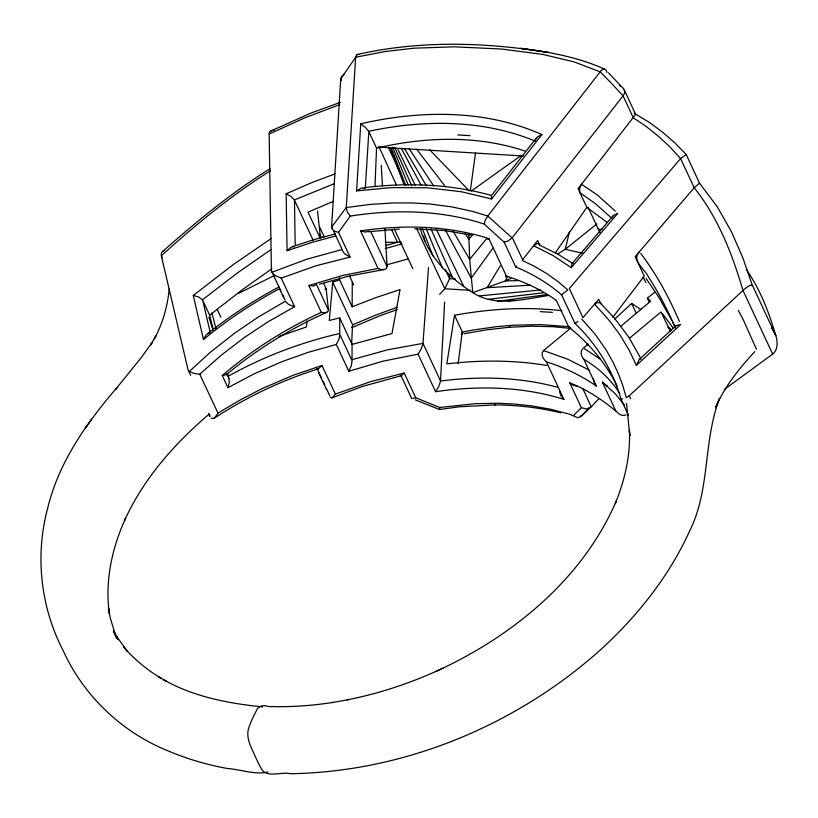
<?xml version="1.0" encoding="UTF-8"?>
<svg xmlns="http://www.w3.org/2000/svg" width="818" height="818" viewBox="0 0 818 818"><rect width="100%" height="100%" fill="white"/><g stroke="black" fill="none" stroke-linecap="round" stroke-linejoin="round"><path stroke-width="1.23" d="M468.775 234.204L469.665 259.378L472.763 292.629C495.82 307.496 523.632 299.112 548.592 295.492M339.552 277.691L339.562 279.746L332.732 282.169L329.296 320.462L339.705 317.905L352.077 344.419L352.037 359.685L387.538 349.807L423.008 343.386L440.524 381.014L438.929 386.055L435.585 391.689L418.07 354.163L421.27 348.795L422.967 343.795L428.489 267.527M352.077 344.419L391.996 333.55L400.033 289.603L375.677 297.68L352.18 306.791L352.251 282.374M449.624 274.429L449.583 278.652L444.839 288.785L439.665 294.378M559.584 391.413L560.719 395.483L563.899 399.348L546.383 361.822C543.377 359.358 540.156 354.071 543.459 350.656M410.524 396.28L411.812 398.56L415.749 397.783L439.644 407.476L475.503 403.673L497.375 403.264L514.43 404.041L531.005 405.779L550.943 409.297L569.88 414.297L577.569 417.742L580.8 416.659L588.735 408.335M593.459 378.662L593.459 379.235M619.635 85.87C623.94 86.953 626.424 92.444 623.05 95.829L512.313 237.639L522.641 259.776L537.661 240.523L539.87 245.267L538.827 243.948L537.17 243.498L533.602 245.717L552.999 255.523L571.291 267.67L571.935 263.887L573.254 263.263M628.602 415.605L621.015 399.348C612.958 370.452 596.639 344.092 574.952 323.437L561.598 294.817C547.999 283.028 532.303 273.815 515.698 266.944L504.144 242.189L484.205 224.06L485.197 220.318L487.712 216.054L600.187 71.841C601.69 68.538 606.639 68.119 606.946 72.444M375.012 185.604L376.556 148.16L368.826 131.586L365.329 187.936M351.607 344.48L352.548 324.623L332.732 282.169M444.603 302.077L440.524 381.014C479.45 376.086 519.553 376.883 557.559 387.303M356.576 190.911L360.758 123.774C420.319 110.113 485.186 109.346 541.874 134.581L491.587 198.968L461.751 191.821L427.436 187.792L391.321 187.619L356.576 190.911L361.341 188.058L364.838 188.559M439.471 409.235L439.644 407.476M306.985 320.912L306.402 326.965L278.999 336.484M169.214 289.112C167.537 306.423 162.721 323.458 154.387 338.764L155.788 335.993L150.502 345.196L152.128 342.548L141.596 357.129L115.491 389.511L117.035 387.527C86.503 422.978 58.518 462.548 47.536 508.765C34.888 556.015 40.685 607.57 63.313 650.923C83.886 696.098 122.148 732.478 168.201 750.924C187.23 758.961 207.128 764.871 227.455 768.501C240.523 769.411 255.369 775.065 267.977 772.008M458.131 363.683L462.262 331.811L454.532 315.247C489.9 308.815 526.23 306.484 562.007 310.748M439.603 408.642L439.522 409.194M470.35 190.574L475.503 152.986M454.532 315.247L446.812 363.887C479.972 359.951 513.714 359.961 546.7 365.441M535.422 139.868L537.498 136.882L541.874 134.581M569.369 231.985L565.269 249.275L557.845 253.887M316.147 284.347L313.805 286.014L308.795 285.523L321.31 312.353C323.631 312.916 328.038 313.222 328.478 310.237L316.198 283.846M491.311 195.686L491.587 198.968M636.363 365.401L639.41 359.327L675.954 325.687L680.699 324.531L636.363 365.401L629.165 350.216L619.707 334.48L608.766 319.869L594.594 304.153L597.651 302.527L600.218 302.895L614.461 318.151L628.868 337.282L640.719 358.253M415.749 397.783L404.194 373.028L401.413 375.697L362.446 386.423L331.904 397.875L335.37 394.102L322.016 365.482L292.803 375.411L262.425 388.468L241.862 399.031L223.846 409.562L218.028 413.223L214.255 418.254L211.208 418.356M336.29 344.46L348.816 371.28L351.331 365.718L352.088 360.758L339.818 334.46L338.979 339.245L336.29 344.46L308.253 352.302L281.74 361.75L254.326 373.765L227.925 387.691L229.296 382.568L228.897 378.233M271.433 238.365L233.478 264.429L193.263 295.451L203.477 339.572C204.807 337.169 206.453 332.732 209.827 333.294M379.071 146.903L396.372 184.94M487.886 239.163L488.326 238.457M505.401 276.709L505.79 276.075M507.681 276.412L505.319 280.922L472.763 292.629C449.062 277.731 428.295 256.443 420.38 228.958M775.822 335.605L752.223 284.869L742.775 257.66L731.302 231.443L717.049 206.473L699.533 183.191L686.179 154.438L674.86 142.884L662.468 132.076L649.502 122.506L634.185 113.211M500.268 265.85L487.099 287.711L530.258 285.165M321.975 365.544L318.417 368.836C281.637 380.37 246.504 397.047 214.306 418.223L214.367 418.192M555.442 252.66L586.843 207.394L578.101 188.672L635.085 115.093L635.238 113.661L624.318 89.898M358.775 54.469L356.587 54.826L355.666 57.137L346.249 207.567L331.587 227.148L332.384 229.398L334.971 231.402L338.529 232.312L350.319 216.075C394.757 209.132 441.178 209.97 484.205 224.06M91.718 419.225L85.328 428.059L87.056 425.667M492.876 248.212L471.25 278.14L445.309 230.032M699.533 183.191L694.196 187.741L635.187 256.678L644.236 276.055L612.866 317.241M617.457 213.437L613.408 215.42L612.068 217.997M418.07 354.163L382.568 361.259L348.816 371.28M536.322 138.048L491.393 195.553M486.587 238.662L469.665 259.378L452.855 230.799M751.987 285.799C751.742 282.977 744.452 289.03 742.989 290.472L629.216 395.82L630.606 398.755M334.94 173.927L311.167 182.864L286.177 193.815L287.057 250.707L291.157 247.128L294.408 246.627M572.344 263.263L612.774 216.064M571.291 267.67L617.6 213.59M582.477 348.938C579.962 351.771 581.332 356.546 583.786 359.225L596.302 386.045C581.087 375.38 564.062 367.456 546.383 361.822M639.41 251.75C630.811 260.676 645.3 269.296 648.531 277.067C659.022 293.202 667.795 310.39 675.423 328.038M472.272 235.41L468.775 239.132L465.258 233.805M598.674 398.99L591.261 406.791L582.866 388.816M754.799 351.617C739.206 368.386 724.584 386.658 715.433 407.824L719.676 398.264C702.999 440.83 710.515 489.399 689.635 530.984C669.349 575.831 638.122 615.136 602.099 648.388C517.395 724.86 404.961 771.855 290.492 773.726C281.29 771.302 265.543 779.033 260.778 767.581C258.56 763.675 256.688 759.585 254.787 755.525C251.361 747.417 246.228 738.848 248.243 729.728C250.032 723.224 253.059 717.13 256.167 711.169C257.895 705.862 263.202 704.615 268.345 706.507C290.012 707.263 311.73 705.75 333.141 702.386L332.282 702.539L347.906 699.758L347.19 699.881C380.217 693.316 412.364 682.539 442.835 668.245M685.883 154.858L680.586 158.559L569.338 288.509L582.958 317.691L598.756 299.235L600.933 303.897M573.53 415.462L581.373 407.661L569.819 382.906C588.306 390.074 604.758 401.423 619.574 414.286C621.506 415.401 624.052 415.953 626.087 414.787M516.659 266.014L515.698 266.944M556.24 300.462C542.477 290.032 523.51 281.586 506.383 276.095L488.867 238.57C447.548 225.471 403.172 224.521 360.544 230.911L378.059 268.437C380.769 269.838 386.75 270.727 387.108 266.668L370.677 231.361M488.837 238.6L488.111 239.245M506.352 276.126L505.585 276.811M561.629 294.787L567.815 289.92L557.753 281.402L546.772 273.611L534.9 266.586L522.201 260.339M285.053 301.392L258.253 317.098L234.654 333.141L210.052 352.527L189.306 371.505L193.917 373.417L199.756 374.215L221.361 355.104L244.347 337.517L267.844 321.944L294.592 306.709L281.228 278.089L275.318 275.635L271.781 272.302L306.546 259.286L341.893 249.582L344.47 253.672L350.084 257.067L338.529 232.312M670.32 331.086L660.995 311.965L629.349 338.315M670.607 330.82L671.169 330.278M640.954 309.541L631.66 303.427L614.717 319.081M586.486 345.155L587.897 343.846M629.185 395.851L626.261 397.599L622.651 385.084L618.06 372.977L612.682 361.495L605.954 349.644L594.85 333.897L581.751 319.102M208.222 414.89C173.989 444.246 143.344 478.98 124.612 520.381L125.645 518.111C112.056 547.753 104.765 581.046 109.326 613.623L108.446 607.662L110.307 618.05L115.972 636.782M639.41 359.327L640.893 359.02M368.734 231.126L365.452 232.067L360.544 230.911M675.924 325.717L675.259 327.537M326.903 312.261C290.768 328.386 256.77 349.358 226.351 374.685L226.739 373.765L228.928 378.335M190.706 375.36L187.966 369.48L161.33 255.768L161.443 252.813L163.191 250.973C196.954 221.228 231.811 192.404 270.124 168.641M227.925 387.691L222.24 375.523C252.077 349.94 285.615 328.744 321.31 312.353M226.33 374.705L222.302 375.523M621.353 325.871L650.658 301.136L647.355 298.12L654.717 292.363M274.439 130.042L270.523 131.013L269.132 133.211L271.412 270.738L280.768 290.799M570.831 327.998L543.551 350.574L567.958 359.317L589.011 369.981M203.477 339.572C226.811 320.267 252.159 303.417 278.805 289.051M213.263 329.562L209.653 315.196L241.596 290.267L271.975 268.693M596.915 223.866L565.269 249.275L582.559 253.191M588.081 344.409L583.449 348.028L600.371 359.235M207.844 333.529C230.134 315.932 253.907 300.237 279.02 286.965M724.288 389.45L772.673 354.092C778.051 349.889 777.734 341.863 775.924 335.932C769.063 312.701 760.392 289.582 746.353 269.654M343.979 74.213L341.699 76.371L340.738 78.855L331.607 226.862L332.251 228.242M471.219 191.085L521.046 155.563M577.917 321.525L575.044 323.386M352.159 327.445L352.67 324.91L354.583 324L375.298 315.288L397.078 307.323M270.922 249.664L237.588 272.813L202.445 299.848L198.651 296.985L193.263 295.451M270.533 170.706C231.341 195.246 195.563 224.807 161.33 255.768L162.25 257.762M698.991 183.324L699.513 183.068M568.766 327.139C587.549 341.852 603.827 360.779 615.095 382.078M269.234 134.019L304.47 117.976L339.705 104.632M238.59 293.345L273.795 275.809M270.063 131.34L311.147 112.996L340.452 102.322M435.902 671.435C512.14 636.66 582.508 579.41 616.302 501.045L615.32 503.377C624.768 480.227 630.678 455.197 629.39 430.064L629.829 435.841L626.496 403.468M351.883 327.599L378.857 316.188L397.313 309.531M510.892 278.488L505.319 280.922L518.07 280.574M331.944 397.855L330.053 397.159M324.94 289.357L326.147 288.856L323.611 283.427M281.228 278.089L316.29 265.697L350.084 257.067M335.37 394.102L370.421 381.679L404.194 373.028M163.191 250.973L164.561 250.431M333.519 201.3L308.008 212.148L319.991 237.813M322.159 236.964L321.188 237.343L319.634 234.009M287.057 250.707L312.476 242.251L335.738 235.973M333.836 183.897L294.368 199.96L291.044 196.504L286.177 193.815M308.795 285.523L342.548 275.502L378.059 268.437M292.496 246.566L315.186 239.265L335.39 233.917M622.713 398.836L621.312 399.296M319.48 284.224L347.998 276.3L383.887 269.572M318.366 368.846L316.811 368.529M385.564 245.574L397.528 242.261L401.27 242.169M385.309 248.56L402.098 243.897M386.638 264.848L408.233 258.866M508.142 301.29L514.011 299.817M461.812 334.296L462.579 333.58L462.385 332.108L473.837 329.92L496.577 326.658L513.438 325.186L540.933 324.613L569.43 326.699M376.556 148.16C425.258 136.647 477.456 135.103 525.35 151.146M461.986 332.67L462.743 332.507M356.904 54.612C419.644 40.184 485.217 42.158 548.418 52.485L520.616 48.344C549.461 51.912 578.459 57.27 605.095 69.336M401.229 375.748L400.278 375.063M368.683 131.299C423.693 119.551 482.968 119.295 535.545 141.248M464.103 333.775L487.139 329.746L509.962 327.19L509.225 327.241L531.526 326.208L553.244 326.709L570.494 328.396M435.585 391.689C478.223 385.493 522.549 386.433 563.899 399.348M497.773 301.269L547.14 294.592M488.305 299.316L543.817 292.732M368.069 231.76L399.419 229.03M363.938 187.711C406.137 182.496 449.552 183.784 490.667 195.267M479.542 295.891L540.442 289.991M495.207 404.89L459.45 406.781L439.471 409.491L415.237 399.838M385.36 242.332L397.528 242.261L391.669 229.715M199.756 374.215L218.028 413.223M577.017 386.26L573.398 385.36L569.819 382.906M504.144 242.189L508.039 241.003L512.078 237.915L487.753 216.003L472.098 211.289L451.485 206.831L429.859 204.009L411.935 202.936L393.56 202.936L370.094 204.428L346.249 207.567L347.302 212.026L350.319 216.075M494.583 404.9C516.823 405.053 539.062 407.487 560.667 412.865M414.757 228.784L444.511 230.553L472.661 235.318M457.773 134.929L469.91 135.655M523.367 156.003L378.356 147.076M598.316 229.204L601.997 229.429M455.411 278.999L449.583 278.652L445.462 269.817M470.483 290.318L444.839 288.785L416.996 229.132M540.248 311.648L552.385 312.374M670.392 328.672L668.02 327.026L670.525 330.002M294.592 306.709L288.734 304.552L285.318 301.3M580.259 415.943L581.209 416.27L591.015 407.047L586.537 409.031L581.424 407.701M607.406 385.943L606.751 385.687M540.166 245.39L557.907 254.214L572.181 263.089M606.588 385.615L602.385 382.211L615.013 393.499L624.543 405.155M583.786 359.225C597.948 367.63 610.494 378.979 619.42 392.896M360.758 123.774L365.329 127.332L368.642 131.258M586.843 207.394L606.567 221.995M262.588 706.895C228.846 703.46 194.019 696.967 163.948 679.922L166.269 681.271L158.968 677.069L161.32 678.429C147.168 669.952 134.213 659.369 123.528 646.762L127.393 651.404L115.226 634.39L118.283 639.758L113.324 630.668L116.974 638.377M610.514 217.118L595.146 203.447L580.044 192.823L579.502 188.764L581.526 184.265L597.815 195.349L615.269 211.136M429.562 149.674L469.297 190.911M608.439 72.833L620.668 85.726M771.732 328.1L775.597 334.951M662.508 313.744L673.378 328.345M596.25 385.973L594.328 382.855L593.469 379.47M416.659 149.265L445.442 186.647M640.709 253.427C656.598 274.234 669.052 297.455 679.38 321.454M646.138 278.57L659.042 297.609L671.721 320.237M738.296 310.39L743.173 319.49L756.425 349.245M409.041 148.549L433.632 185.85M404.368 148.365L426.352 185.727M401.27 148.375L421.178 185.287M615.75 383.335L617.038 385.871M672.836 322.445L674.819 326.454M397.681 148.784L415.278 185.461M436.188 229.009L463.694 286.31M772.673 354.092L742.989 290.472C732.294 254.03 718.132 217.69 694.196 187.741L680.586 158.559L669.615 146.606L657.488 135.44L645.105 125.655L633.337 117.853L623.05 95.829L611.772 83.64L600.187 71.841L574.379 61.984L542.579 54.366L501.209 49.008L454.215 46.82L413.806 48.211L384.889 51.544L355.656 57.25L340.728 78.978L341.372 80.358M643.245 276.995L645.821 282.517M647.355 298.12L649.288 302.261M588.009 207.107L599.86 232.517M631.66 303.427L636.363 313.509M602.385 382.211L615.739 410.83M556.281 300.288L568.807 327.118M388.233 147.189L399.573 171.494M394.215 228.825L412.783 268.611M333.539 231.013L341.934 248.989M400.861 375.268L410.544 396.014M349.439 275.768L353.744 285.001M319.562 226.923L324.235 236.944M339.562 279.746L352.18 306.791M313.222 240.359L294.48 200.206L295.175 244.5M282.476 294.449L285.022 299.92M317.016 368.458L321.269 377.579M322.977 381.219L324.674 384.869M326.382 388.519L329.777 395.81M279.684 289.132L283.549 297.425M318.713 372.773L326.454 389.348M217.148 309.316L220.84 317.231M209.653 315.196L202.731 300.359L210.154 332.169M208.549 413.591L209.919 416.536L209.439 414.041M394.777 147.444L411.832 185.85M430.943 228.897L452.651 277.772M117.066 638.541L114.275 632.232L115.972 636.833M392.671 147.23L408.243 185.042M426.25 228.764L442.303 267.752M391.157 147.618L405.82 185.666M422.323 228.457L432.855 255.809M390.309 147.843L404.02 184.827M208.907 317.19L213.028 330.196M211.913 312.997L216.034 328.918M227.557 373.417L228.273 376.188C263.161 356.75 300.83 342.353 339.767 333.488L339.705 317.905M423.601 235.983L424.808 240.891M317.507 211.003L320.523 238.191M326.147 288.856L328.396 309.132M381.28 165.379L382.487 186.361M384.93 228.866L387.098 266.453"/></g></svg>
